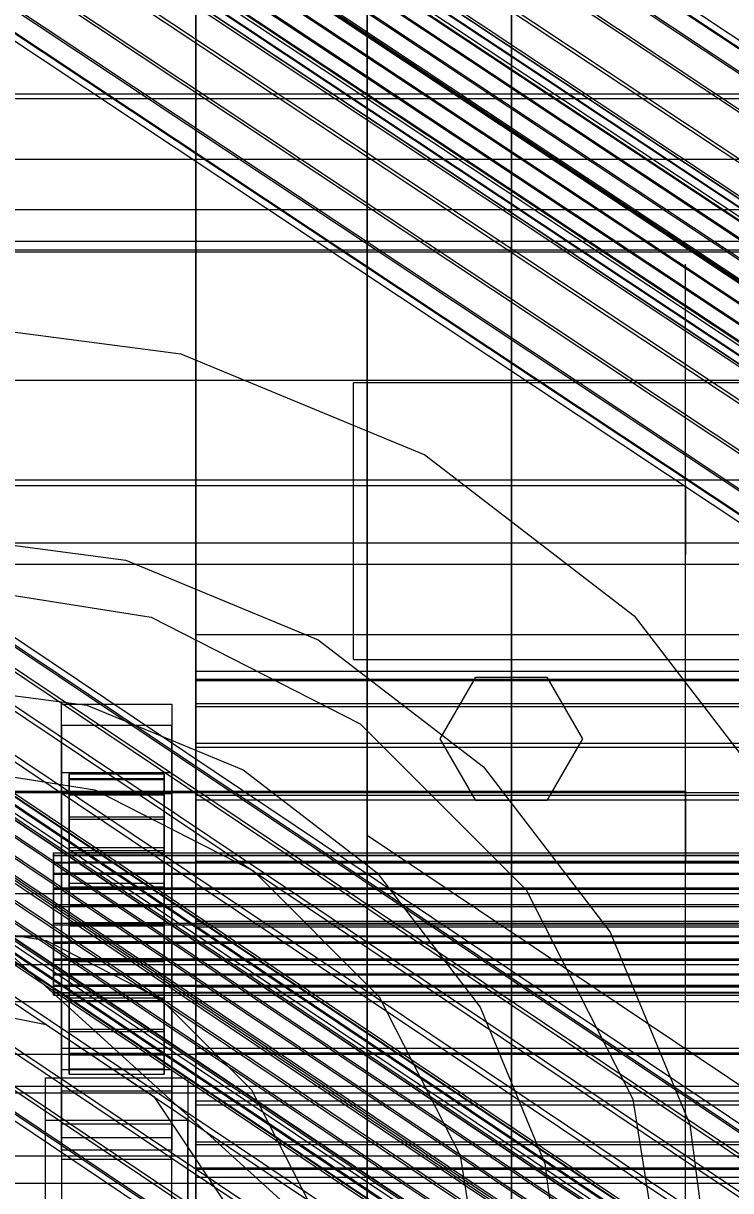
# Model space of a CAD drawing. Header units: millimetres. Extents: x -2500 to 58855, y -53268 to 6837.
# Drawn here: x -271.8 to -182.3, y -34232.2 to -34084.5 of the extents above; entities that cross this region are included whole.
import ezdxf

# ---------------------------------------------------------------- set-up
doc = ezdxf.new("R2010")
doc.units = ezdxf.units.MM
for name, color, linetype, lineweight in [('COTAS_O', 1, 'Continuous', 0), ('frontal_briquetadora', 7, 'Continuous', 0), ('frontal_C01', 7, 'Continuous', 0), ('frontal_C02', 7, 'Continuous', 0), ('frontal_C03', 7, 'Continuous', 0), ('frontal_mezcladora', 7, 'Continuous', 0), ('frontal_secador', 7, 'Continuous', 0)]:
    doc.layers.add(name, color=color, linetype=linetype, lineweight=lineweight)
doc.dimstyles.new('R19_100', dxfattribs={"dimtxt": 250, "dimasz": 150, "dimexe": 150, "dimexo": 80, "dimgap": 100, "dimtad": 1, "dimtih": 1, "dimtoh": 1, "dimdsep": 46, "dimcen": 0.09, "dimadec": 0, "dimazin": 0, "dimtfac": 1, "dimtdec": 4, "dimtofl": 0, "dimtmove": 0, "dimatfit": 3, "dimfxl": 1, "dimtolj": 1, "dimtzin": 0, "dimarcsym": 0})

# ---------------------------------------------------------------- blocks, each defined once
blk = doc.blocks.new('*D39')
at = {"layer": 'COTAS_O', "color": 0, "lineweight": -2, "transparency": 16777216}
for p, q in [((-1725, -34320), (-1725, -33550)), ((1725, -34320), (1725, -33550)), ((-1575, -33700), (1575, -33700))]:
    blk.add_line(p, q, dxfattribs=at)
at = {"layer": 'COTAS_O', "color": 0, "transparency": 16777216}
for points in [[(-1575, -33675), (-1575, -33725), (-1725, -33700)], [(1575, -33675), (1575, -33725), (1725, -33700)]]:
    blk.add_solid(points, dxfattribs=at)
at = {"layer": 'Defpoints', "color": 0, "transparency": 16777216}
for p in [(1725, -33700), (-1725, -34400), (1725, -34400)]:
    blk.add_point(p, dxfattribs=at)
blk = doc.blocks.new('*D42')
at = {"layer": 'COTAS_O', "color": 0, "lineweight": -2, "transparency": 16777216}
for p, q in [((-570, -33700), (200, -33700)), ((50, -34750), (50, -33850)), ((-570, -34900), (200, -34900))]:
    blk.add_line(p, q, dxfattribs=at)
at = {"layer": 'COTAS_O', "color": 0, "transparency": 16777216}
for points in [[(25, -33850), (75, -33850), (50, -33700)], [(25, -34750), (75, -34750), (50, -34900)]]:
    blk.add_solid(points, dxfattribs=at)
at = {"layer": 'Defpoints', "color": 0, "transparency": 16777216}
for p in [(-650, -33700), (50, -33700), (-650, -34900)]:
    blk.add_point(p, dxfattribs=at)
blk = doc.blocks.new('*D43')
at = {"layer": 'COTAS_O', "color": 0, "lineweight": -2, "transparency": 16777216}
for p, q in [((-650, -34820), (-650, -34050)), ((650, -34820), (650, -34050)), ((-500, -34200), (500, -34200))]:
    blk.add_line(p, q, dxfattribs=at)
at = {"layer": 'COTAS_O', "color": 0, "transparency": 16777216}
for points in [[(-500, -34175), (-500, -34225), (-650, -34200)], [(500, -34175), (500, -34225), (650, -34200)]]:
    blk.add_solid(points, dxfattribs=at)
at = {"layer": 'Defpoints', "color": 0, "transparency": 16777216}
for p in [(650, -34200), (-650, -34900), (650, -34900)]:
    blk.add_point(p, dxfattribs=at)

msp = doc.modelspace()

# ---------------------------------------------------------------- linework, layer by layer
at = {"layer": 'frontal_briquetadora'}
for p, q in [((-210, -34260), (-210, -33820)), ((-210, -34680), (-210, -33820)), ((-430, -34060), (-210, -34260)), ((-210, -34060), (-210, -34490)), ((-210, -34260), (-210, -34060)), ((-210, -34060), (-210, -34496)), ((-210, -34060), (-210, -34305)), ((-210, -34116.167), (-210, -34115)), ((-188, -34116.167), (-188, -34115)), ((-210, -34119.649), (-210, -34116.167)), ((-188, -34119.649), (-188, -34116.167)), ((-210, -34125.397), (-210, -34119.649)), ((-188, -34125.397), (-188, -34119.649)), ((-210, -34133.327), (-210, -34125.397)), ((-188, -34133.327), (-188, -34125.397)), ((-210, -34143.323), (-210, -34133.327)), ((-188, -34143.323), (-188, -34133.327)), ((-188, -34135.964), (-188, -34134.226)), ((-188, -34139.095), (-188, -34135.964)), ((-188, -34143), (-188, -34139.095)), ((-430, -34143), (-188, -34143)), ((-210, -34155.238), (-210, -34143.323)), ((-188, -34143), (-188, -34146.905)), ((-188, -34155.238), (-188, -34143.323)), ((-188, -34146.905), (-188, -34150.036)), ((-188, -34150.036), (-188, -34151.774)), ((-210, -34168.9), (-210, -34155.238)), ((-188, -34168.9), (-188, -34155.238)), ((-210, -34184.11), (-210, -34168.9)), ((-188, -34184.11), (-188, -34168.9)), ((-188, -34174.625), (-188, -34172.888)), ((-188, -34176.894), (-188, -34173.435)), ((-188, -34177.757), (-188, -34174.625)), ((-188, -34183.693), (-188, -34176.894)), ((-188, -34181.662), (-188, -34177.757)), ((-430, -34181.662), (-188, -34181.662)), ((-188, -34181.662), (-188, -34185.567)), ((-210, -34200.644), (-210, -34184.11)), ((-188, -34193.602), (-188, -34183.693)), ((-188, -34200.644), (-188, -34184.11)), ((-188, -34185.567), (-188, -34188.698)), ((-188, -34188.698), (-188, -34190.436)), ((-188, -34206.283), (-188, -34193.602)), ((-210, -34218.263), (-210, -34200.644)), ((-188, -34218.263), (-188, -34200.644)), ((-188, -34221.304), (-188, -34206.283)), ((-210, -34236.709), (-210, -34218.263)), ((-188, -34236.709), (-188, -34218.263)), ((-188, -34238.153), (-188, -34221.304))]:
    msp.add_line(p, q, dxfattribs=at)
at = {"layer": 'frontal_C01'}
for p, q in [((-250, -32680.37), (-250, -35735.764)), ((-250, -35740.498), (-250, -32685.104)), ((-332.629, -33987.137), (-148.32, -34109.469)), ((-331.181, -33987.13), (-146.872, -34109.461)), ((-334.938, -33988.584), (-150.629, -34110.916)), ((-330.692, -33988.563), (-146.383, -34110.895)), ((-355.53, -33990.995), (-141.731, -34132.899)), ((-355.017, -33990.992), (-141.218, -34132.897)), ((-337.95, -33991.373), (-153.641, -34113.705)), ((-331.197, -33991.34), (-146.887, -34113.671)), ((-357.415, -33992.496), (-143.617, -34134.4)), ((-356.348, -33991.508), (-142.549, -34133.412)), ((-355.022, -33992.484), (-141.224, -34134.388)), ((-354.844, -33991.5), (-141.045, -34133.405)), ((-358.659, -33993.892), (-144.861, -34135.796)), ((-355.541, -33993.876), (-141.742, -34135.781)), ((-146.196, -34137.505), (-359.995, -33995.601)), ((-356.363, -33995.583), (-142.565, -34137.487)), ((-341.461, -33995.313), (-157.152, -34117.645)), ((-332.659, -33995.27), (-148.35, -34117.601)), ((-361.332, -33997.506), (-147.533, -34139.411)), ((-357.434, -33997.487), (-143.635, -34139.391)), ((-362.578, -33999.478), (-148.779, -34141.382)), ((-358.68, -33999.459), (-144.881, -34141.363)), ((-160.922, -34122.468), (-345.231, -34000.136)), ((-334.981, -34000.085), (-150.672, -34122.417)), ((-363.648, -34001.382), (-149.85, -34143.286)), ((-360.017, -34001.364), (-146.218, -34143.268)), ((-364.471, -34003.088), (-150.672, -34144.993)), ((-361.352, -34003.073), (-147.554, -34144.977)), ((-364.989, -34004.481), (-151.191, -34146.385)), ((-362.596, -34004.469), (-148.798, -34146.373)), ((-365.168, -34005.465), (-151.369, -34147.369)), ((-364.995, -34005.973), (-151.196, -34147.877)), ((-364.482, -34005.97), (-150.683, -34147.874)), ((-363.664, -34005.457), (-149.865, -34147.362)), ((-349.002, -34005.514), (-164.693, -34127.845)), ((-338.003, -34005.459), (-153.694, -34127.79)), ((-352.519, -34011.079), (-168.21, -34133.41)), ((-341.52, -34011.024), (-157.211, -34133.355)), ((-355.541, -34016.452), (-171.232, -34138.784)), ((-345.291, -34016.401), (-160.982, -34138.733)), ((-357.863, -34021.268), (-173.554, -34143.6)), ((-349.061, -34021.224), (-164.752, -34143.556)), ((-359.326, -34025.198), (-175.016, -34147.53)), ((-352.572, -34025.165), (-168.263, -34147.496)), ((-359.83, -34027.975), (-175.521, -34150.306)), ((-355.584, -34027.953), (-171.275, -34150.285)), ((-359.341, -34029.408), (-175.032, -34151.739)), ((-357.893, -34029.401), (-173.584, -34151.732)), ((-228.298, -34050.821), (-228.298, -34363.008)), ((-228.298, -34368.695), (-228.298, -34056.508)), ((-228.298, -34056.508), (-130, -34121.752)), ((-450, -34181.845), (450, -34181.845)), ((450, -34194.652), (-450, -34194.652)), ((-425, -34203.618), (425, -34203.618)), ((450, -34215.002), (-450, -34215.002)), ((425, -34214.987), (-425, -34214.987)), ((425, -34219.883), (-425, -34219.883)), ((-450, -34227.809), (450, -34227.809)), ((-425, -34231.251), (425, -34231.251))]:
    msp.add_line(p, q, dxfattribs=at)
at = {"layer": 'frontal_C02'}
for p, q in [((-250, -32976.99), (-250, -35767.535)), ((-250, -35772.314), (-250, -32981.769)), ((-228.298, -33902.474), (-228.298, -34187.295)), ((-228.298, -34193.036), (-228.298, -33908.215)), ((-332.629, -34123.403), (-148.32, -34246.887)), ((-331.181, -34123.206), (-146.872, -34246.69)), ((-334.938, -34125.027), (-150.629, -34248.511)), ((-330.692, -34124.45), (-146.383, -34247.934)), ((-355.53, -34127.044), (-141.731, -34270.286)), ((-355.017, -34126.974), (-141.218, -34270.216)), ((-331.197, -34127.049), (-146.887, -34250.533)), ((-357.415, -34128.661), (-143.617, -34271.903)), ((-356.348, -34127.62), (-142.549, -34270.861)), ((-355.022, -34128.336), (-141.224, -34271.577)), ((-354.844, -34127.415), (-141.045, -34270.657)), ((-337.95, -34127.967), (-153.641, -34251.451)), ((-358.659, -34130.099), (-144.861, -34273.34)), ((-355.541, -34129.675), (-141.742, -34272.916)), ((-356.363, -34131.34), (-142.565, -34274.581)), ((-332.659, -34130.826), (-148.35, -34254.31)), ((-146.196, -34275.075), (-359.995, -34131.833)), ((-341.461, -34132.023), (-157.152, -34255.507)), ((-361.332, -34133.747), (-147.533, -34276.989)), ((-357.434, -34133.217), (-143.635, -34276.459)), ((-362.578, -34135.71), (-148.779, -34278.952)), ((-358.68, -34135.18), (-144.881, -34278.422)), ((-334.981, -34135.525), (-150.672, -34259.009)), ((-363.648, -34137.588), (-149.85, -34280.829)), ((-360.017, -34137.094), (-146.218, -34280.336)), ((-160.922, -34260.403), (-345.231, -34136.919)), ((-361.352, -34138.829), (-147.554, -34282.07)), ((-364.471, -34139.253), (-150.672, -34282.494)), ((-362.596, -34140.266), (-148.798, -34283.508)), ((-365.168, -34141.512), (-151.369, -34284.754)), ((-364.995, -34141.953), (-151.196, -34285.194)), ((-364.989, -34140.591), (-151.191, -34283.833)), ((-364.482, -34141.883), (-150.683, -34285.125)), ((-363.664, -34141.308), (-149.865, -34284.549)), ((-338.003, -34140.825), (-153.694, -34264.309)), ((-349.002, -34142.321), (-164.693, -34265.805)), ((-341.52, -34146.364), (-157.211, -34269.848)), ((-352.519, -34147.86), (-168.21, -34271.344)), ((-345.291, -34151.766), (-160.982, -34275.25)), ((-355.541, -34153.16), (-171.232, -34276.644)), ((-349.061, -34156.662), (-164.752, -34280.146)), ((-357.863, -34157.859), (-173.554, -34281.342)), ((-352.572, -34160.718), (-168.263, -34284.202)), ((-359.326, -34161.636), (-175.016, -34285.12)), ((-355.584, -34163.658), (-171.275, -34287.142)), ((-359.83, -34164.235), (-175.521, -34287.719)), ((-359.341, -34165.479), (-175.032, -34288.963)), ((-357.893, -34165.282), (-173.584, -34288.766)), ((-130, -34253.153), (-228.298, -34187.295)), ((-228.298, -34187.295), (-228.298, -34472.116)), ((-228.298, -34187.295), (-228.298, -34193.036)), ((-228.298, -34477.858), (-228.298, -34193.036)), ((-228.298, -34193.036), (-130, -34258.894))]:
    msp.add_line(p, q, dxfattribs=at)
at = {"layer": 'frontal_C03'}
for p, q in [((-250, -32596.305), (-250, -35246.305)), ((-250, -35251.121), (-250, -32601.121)), ((-250, -34161.89), (-250, -33897.967)), ((-250, -34167.668), (-250, -33903.745)), ((-250, -34425.813), (-250, -34161.89)), ((0, -34161.89), (-250, -34161.89)), ((-250, -34161.89), (-250, -34167.668)), ((-250, -34167.668), (-250, -34166.488)), ((-250, -34166.488), (-250, -34167.488)), ((-250, -34166.488), (250, -34166.488)), ((-250, -34167.488), (-250, -34170.601)), ((-250, -34167.488), (250, -34167.488)), ((-250, -34431.591), (-250, -34167.668)), ((-250, -34167.668), (0, -34167.668)), ((-250, -34170.949), (-250, -34167.668)), ((-250, -34167.668), (250, -34167.668)), ((-267, -34173.373), (-267, -34170.68)), ((-267, -34170.68), (-253, -34170.68)), ((-267, -34216.907), (-267, -34170.68)), ((-253, -34170.68), (-253, -34173.373)), ((-253, -34170.68), (-253, -34216.907)), ((-250, -34170.601), (-250, -34175.614)), ((-250, -34170.601), (250, -34170.601)), ((-250, -34176.106), (-250, -34170.949)), ((-250, -34170.949), (250, -34170.949)), ((-253, -34173.373), (-267, -34173.373)), ((-267, -34173.373), (-267, -34219.6)), ((-253, -34219.6), (-253, -34173.373)), ((-250, -34175.614), (-250, -34182.185)), ((-250, -34175.614), (250, -34175.614)), ((-250, -34182.788), (-250, -34176.106)), ((-250, -34176.106), (250, -34176.106)), ((-267, -34181.991), (-267, -34179.298)), ((-267, -34179.298), (-253, -34179.298)), ((-267, -34225.525), (-267, -34179.298)), ((-266, -34189.486), (-266, -34179.487)), ((-266, -34179.487), (-266, -34180.081)), ((-266, -34179.487), (-254, -34179.487)), ((-266, -34180.188), (-266, -34179.487)), ((-266, -34189.768), (-266, -34180.081)), ((-266, -34180.081), (-266, -34181.929)), ((-266, -34180.081), (-254, -34180.081)), ((-266, -34189.818), (-266, -34180.188)), ((-266, -34180.188), (-254, -34180.188)), ((-266, -34182.136), (-266, -34180.188)), ((-254, -34180.081), (-254, -34179.487)), ((-254, -34179.487), (-254, -34189.486)), ((-254, -34179.487), (-254, -34180.188)), ((-254, -34181.929), (-254, -34180.081)), ((-254, -34180.081), (-254, -34189.768)), ((-254, -34180.188), (-254, -34189.818)), ((-254, -34180.188), (-254, -34182.136)), ((-253, -34179.298), (-253, -34181.991)), ((-253, -34179.298), (-253, -34225.525)), ((-253, -34181.991), (-267, -34181.991)), ((-267, -34181.991), (-267, -34228.218)), ((-266, -34190.643), (-266, -34181.929)), ((-266, -34181.929), (-266, -34184.906)), ((-266, -34181.929), (-254, -34181.929)), ((-266, -34190.741), (-266, -34182.136)), ((-266, -34182.136), (-254, -34182.136)), ((-266, -34185.198), (-266, -34182.136)), ((-254, -34184.906), (-254, -34181.929)), ((-254, -34181.929), (-254, -34190.643)), ((-254, -34182.136), (-254, -34190.741)), ((-254, -34182.136), (-254, -34185.198)), ((-253, -34228.218), (-253, -34181.991)), ((-250, -34182.185), (-250, -34189.868)), ((-250, -34182.185), (250, -34182.185)), ((-250, -34190.54), (-250, -34182.788)), ((-250, -34182.788), (250, -34182.788)), ((-266, -34192.053), (-266, -34184.906)), ((-266, -34184.906), (-266, -34188.808)), ((-266, -34184.906), (-254, -34184.906)), ((-266, -34192.192), (-266, -34185.198)), ((-266, -34185.198), (-254, -34185.198)), ((-266, -34189.165), (-266, -34185.198)), ((-254, -34188.808), (-254, -34184.906)), ((-254, -34184.906), (-254, -34192.053)), ((-254, -34185.198), (-254, -34192.192)), ((-254, -34185.198), (-254, -34189.165)), ((-266, -34193.901), (-266, -34188.808)), ((-266, -34188.808), (-266, -34193.369)), ((-266, -34188.808), (-254, -34188.808)), ((-266, -34194.071), (-266, -34189.165)), ((-266, -34189.165), (-254, -34189.165)), ((-266, -34193.768), (-266, -34189.165)), ((-254, -34193.369), (-254, -34188.808)), ((-254, -34188.808), (-254, -34193.901)), ((-254, -34189.165), (-254, -34194.071)), ((-254, -34189.165), (-254, -34193.768)), ((-268, -34189.818), (-268, -34189.486)), ((-268, -34189.486), (-268, -34189.768)), ((-268, -34189.486), (268, -34189.486)), ((-268, -34189.768), (-268, -34190.643)), ((-268, -34189.768), (268, -34189.768)), ((-268, -34190.741), (-268, -34189.818)), ((-268, -34189.818), (268, -34189.818)), ((-268, -34190.643), (-268, -34192.053)), ((-268, -34190.643), (268, -34190.643)), ((-268, -34192.192), (-268, -34190.741)), ((-268, -34190.741), (268, -34190.741)), ((-266, -34189.768), (-266, -34189.486)), ((-254, -34189.486), (-266, -34189.486)), ((-266, -34189.486), (-266, -34189.818)), ((-266, -34190.643), (-266, -34189.768)), ((-254, -34189.768), (-266, -34189.768)), ((-254, -34189.818), (-266, -34189.818)), ((-266, -34189.818), (-266, -34190.741)), ((-266, -34192.053), (-266, -34190.643)), ((-254, -34190.643), (-266, -34190.643)), ((-254, -34190.741), (-266, -34190.741)), ((-266, -34190.741), (-266, -34192.192)), ((-254, -34189.486), (-254, -34189.768)), ((-254, -34189.818), (-254, -34189.486)), ((-254, -34189.768), (-254, -34190.643)), ((-254, -34190.741), (-254, -34189.818)), ((-254, -34190.643), (-254, -34192.053)), ((-254, -34192.192), (-254, -34190.741)), ((-250, -34189.868), (-250, -34198.138)), ((250, -34189.868), (-250, -34189.868)), ((-250, -34198.834), (-250, -34190.54)), ((-250, -34190.54), (250, -34190.54)), ((-268, -34192.053), (-268, -34193.901)), ((-268, -34192.053), (268, -34192.053)), ((-268, -34194.071), (-268, -34192.192)), ((-268, -34192.192), (268, -34192.192)), ((-266, -34193.901), (-266, -34192.053)), ((-254, -34192.053), (-266, -34192.053)), ((-254, -34192.192), (-266, -34192.192)), ((-266, -34192.192), (-266, -34194.071)), ((-254, -34192.053), (-254, -34193.901)), ((-254, -34194.071), (-254, -34192.192)), ((-266, -34193.369), (-266, -34196.062)), ((-254, -34193.369), (-266, -34193.369)), ((-266, -34193.369), (-266, -34198.279)), ((-254, -34196.062), (-254, -34193.369)), ((-254, -34198.279), (-254, -34193.369)), ((-268, -34193.901), (-268, -34196.062)), ((-268, -34193.901), (268, -34193.901)), ((-268, -34196.251), (-268, -34194.071)), ((-268, -34194.071), (268, -34194.071)), ((-266, -34196.251), (-266, -34193.768)), ((-266, -34193.768), (-254, -34193.768)), ((-266, -34198.693), (-266, -34193.768)), ((-266, -34196.062), (-266, -34193.901)), ((-254, -34193.901), (-266, -34193.901)), ((-254, -34194.071), (-266, -34194.071)), ((-266, -34194.071), (-266, -34196.251)), ((-254, -34193.768), (-254, -34196.251)), ((-254, -34193.768), (-254, -34198.693)), ((-254, -34193.901), (-254, -34196.062)), ((-254, -34196.251), (-254, -34194.071)), ((-268, -34196.062), (-268, -34198.388)), ((268, -34196.062), (-268, -34196.062)), ((-268, -34198.584), (-268, -34196.251)), ((-268, -34196.251), (268, -34196.251)), ((-266, -34196.062), (-254, -34196.062)), ((-266, -34198.388), (-266, -34196.062)), ((-254, -34196.251), (-266, -34196.251)), ((-266, -34196.251), (-266, -34198.584)), ((-254, -34196.062), (-254, -34198.388)), ((-254, -34198.584), (-254, -34196.251)), ((-268, -34198.388), (-268, -34200.721)), ((-268, -34198.388), (268, -34198.388)), ((-268, -34200.91), (-268, -34198.584)), ((-268, -34198.584), (268, -34198.584)), ((-266, -34198.388), (-266, -34198.279)), ((-266, -34198.279), (-266, -34203.204)), ((-266, -34198.279), (-254, -34198.279)), ((-266, -34200.721), (-266, -34198.388)), ((-254, -34198.388), (-266, -34198.388)), ((-266, -34198.584), (-266, -34198.693)), ((-254, -34198.584), (-266, -34198.584)), ((-266, -34198.584), (-266, -34200.91)), ((-266, -34198.693), (-254, -34198.693)), ((-266, -34203.603), (-266, -34198.693)), ((-254, -34203.204), (-254, -34198.279)), ((-254, -34198.279), (-254, -34198.388)), ((-254, -34198.388), (-254, -34200.721)), ((-254, -34198.693), (-254, -34198.584)), ((-254, -34200.91), (-254, -34198.584)), ((-254, -34198.693), (-254, -34203.603)), ((-250, -34198.138), (-250, -34206.431)), ((-250, -34198.138), (250, -34198.138)), ((-250, -34207.104), (-250, -34198.834)), ((-250, -34198.834), (250, -34198.834)), ((-268, -34200.721), (-268, -34202.901)), ((-268, -34200.721), (268, -34200.721)), ((-268, -34203.07), (-268, -34200.91)), ((-268, -34200.91), (268, -34200.91)), ((-266, -34202.901), (-266, -34200.721)), ((-266, -34200.721), (-266, -34203.204)), ((-254, -34200.721), (-266, -34200.721)), ((-266, -34200.91), (-266, -34203.603)), ((-254, -34200.91), (-266, -34200.91)), ((-266, -34200.91), (-266, -34203.07)), ((-254, -34203.204), (-254, -34200.721)), ((-254, -34200.721), (-254, -34202.901)), ((-254, -34203.603), (-254, -34200.91)), ((-254, -34203.07), (-254, -34200.91)), ((-268, -34202.901), (-268, -34204.78)), ((-268, -34202.901), (268, -34202.901)), ((-268, -34204.919), (-268, -34203.07)), ((-268, -34203.07), (268, -34203.07)), ((-266, -34204.78), (-266, -34202.901)), ((-266, -34202.901), (-266, -34207.806)), ((-254, -34202.901), (-266, -34202.901)), ((-266, -34203.07), (-266, -34208.164)), ((-254, -34203.07), (-266, -34203.07)), ((-266, -34203.07), (-266, -34204.919)), ((-266, -34203.204), (-266, -34207.806)), ((-266, -34203.204), (-254, -34203.204)), ((-266, -34203.603), (-254, -34203.603)), ((-266, -34208.164), (-266, -34203.603)), ((-254, -34207.806), (-254, -34202.901)), ((-254, -34202.901), (-254, -34204.78)), ((-254, -34208.164), (-254, -34203.07)), ((-254, -34204.919), (-254, -34203.07)), ((-254, -34207.806), (-254, -34203.204)), ((-254, -34203.603), (-254, -34208.164)), ((-268, -34204.78), (-268, -34206.231)), ((-268, -34204.78), (268, -34204.78)), ((-268, -34206.329), (-268, -34204.919)), ((-268, -34204.919), (268, -34204.919)), ((-266, -34206.231), (-266, -34204.78)), ((-266, -34204.78), (-266, -34211.774)), ((-254, -34204.78), (-266, -34204.78)), ((-266, -34204.919), (-266, -34212.066)), ((-254, -34204.919), (-266, -34204.919)), ((-266, -34204.919), (-266, -34206.329)), ((-254, -34211.774), (-254, -34204.78)), ((-254, -34204.78), (-254, -34206.231)), ((-254, -34212.066), (-254, -34204.919)), ((-254, -34206.329), (-254, -34204.919)), ((-268, -34206.231), (-268, -34207.153)), ((-268, -34206.231), (268, -34206.231)), ((-268, -34207.204), (-268, -34206.329)), ((-268, -34206.329), (268, -34206.329)), ((-266, -34207.153), (-266, -34206.231)), ((-266, -34206.231), (-266, -34214.836)), ((-254, -34206.231), (-266, -34206.231)), ((-266, -34206.329), (-266, -34215.043)), ((-254, -34206.329), (-266, -34206.329)), ((-266, -34206.329), (-266, -34207.204)), ((-254, -34214.836), (-254, -34206.231)), ((-254, -34206.231), (-254, -34207.153)), ((-254, -34215.043), (-254, -34206.329)), ((-254, -34207.204), (-254, -34206.329)), ((-250, -34206.431), (-250, -34214.184)), ((-250, -34206.431), (250, -34206.431)), ((-450, -34208.261), (450, -34208.261)), ((-268, -34207.153), (-268, -34207.485)), ((-268, -34207.153), (268, -34207.153)), ((-268, -34207.485), (-268, -34207.204)), ((-268, -34207.204), (268, -34207.204)), ((-268, -34207.485), (268, -34207.485)), ((-266, -34207.485), (-266, -34207.153)), ((-266, -34207.153), (-266, -34216.784)), ((-254, -34207.153), (-266, -34207.153)), ((-266, -34207.204), (-266, -34216.891)), ((-254, -34207.204), (-266, -34207.204)), ((-266, -34207.204), (-266, -34207.485)), ((-266, -34207.485), (-266, -34217.485)), ((-254, -34207.485), (-266, -34207.485)), ((-266, -34207.806), (-266, -34211.774)), ((-266, -34207.806), (-254, -34207.806)), ((-266, -34208.164), (-254, -34208.164)), ((-266, -34212.066), (-266, -34208.164)), ((-254, -34216.784), (-254, -34207.153)), ((-254, -34207.153), (-254, -34207.485)), ((-254, -34216.891), (-254, -34207.204)), ((-254, -34207.485), (-254, -34207.204)), ((-254, -34217.485), (-254, -34207.485)), ((-254, -34211.774), (-254, -34207.806)), ((-254, -34208.164), (-254, -34212.066)), ((-250, -34214.786), (-250, -34207.104)), ((-250, -34207.104), (250, -34207.104)), ((-266, -34211.774), (-266, -34214.836)), ((-266, -34211.774), (-254, -34211.774)), ((-266, -34212.066), (-254, -34212.066)), ((-266, -34215.043), (-266, -34212.066)), ((-254, -34214.836), (-254, -34211.774)), ((-254, -34212.066), (-254, -34215.043)), ((-267, -34227.1), (-267, -34214.173)), ((-267, -34214.173), (-253, -34214.173)), ((-267, -34223.803), (-267, -34214.173)), ((-253, -34214.173), (-253, -34227.1)), ((-253, -34214.173), (-253, -34223.803)), ((-250, -34214.184), (-250, -34220.866)), ((-250, -34214.184), (250, -34214.184)), ((-266, -34214.836), (-266, -34216.784)), ((-266, -34214.836), (-254, -34214.836)), ((-266, -34215.043), (-254, -34215.043)), ((-266, -34216.891), (-266, -34215.043)), ((-254, -34216.784), (-254, -34214.836)), ((-254, -34215.043), (-254, -34216.891)), ((-250, -34221.358), (-250, -34214.786)), ((-250, -34214.786), (250, -34214.786)), ((-253, -34216.907), (-267, -34216.907)), ((-267, -34216.907), (-267, -34219.6)), ((-266, -34216.784), (-266, -34217.485)), ((-266, -34216.784), (-254, -34216.784)), ((-266, -34216.891), (-254, -34216.891)), ((-266, -34217.485), (-266, -34216.891)), ((-254, -34217.485), (-254, -34216.784)), ((-254, -34216.891), (-254, -34217.485)), ((-253, -34219.6), (-253, -34216.907)), ((-269, -34223.329), (-269, -34217.943)), ((-269, -34217.943), (-251, -34217.943)), ((-269, -34252.613), (-269, -34217.943)), ((-266, -34217.485), (-254, -34217.485)), ((-251, -34217.943), (-251, -34223.329)), ((-251, -34217.943), (-251, -34252.613)), ((450, -34219.033), (-450, -34219.033)), ((-267, -34219.6), (-253, -34219.6)), ((-250, -34220.866), (-250, -34226.023)), ((-250, -34220.866), (250, -34220.866)), ((-250, -34226.371), (-250, -34221.358)), ((-250, -34221.358), (250, -34221.358)), ((-251, -34223.329), (-269, -34223.329)), ((-269, -34257.999), (-269, -34223.329)), ((-253, -34223.803), (-267, -34223.803)), ((-267, -34223.803), (-267, -34236.73)), ((-253, -34236.73), (-253, -34223.803)), ((-251, -34257.999), (-251, -34223.329)), ((-253, -34225.525), (-267, -34225.525)), ((-267, -34225.525), (-267, -34228.218)), ((-253, -34228.218), (-253, -34225.525)), ((-250, -34226.023), (-250, -34229.304)), ((-250, -34226.023), (250, -34226.023)), ((-253, -34227.1), (-267, -34227.1)), ((-267, -34227.1), (-267, -34236.73)), ((-253, -34236.73), (-253, -34227.1)), ((-250, -34229.484), (-250, -34226.371)), ((-250, -34226.371), (250, -34226.371)), ((-267, -34228.218), (-253, -34228.218)), ((-250, -34229.304), (-250, -34230.484)), ((-250, -34229.304), (250, -34229.304)), ((-250, -34230.484), (-250, -34229.484)), ((-250, -34229.484), (250, -34229.484)), ((-250, -34230.484), (250, -34230.484))]:
    msp.add_line(p, q, dxfattribs=at)
at = {"layer": 'frontal_mezcladora'}
for p, q in [((-285, -34122), (-251.871, -34126.361)), ((-251.871, -34126.361), (-221, -34139.149)), ((-221, -34139.149), (-194.49, -34159.49)), ((-285, -34149), (-258.859, -34152.441)), ((-258.859, -34152.441), (-234.5, -34162.531)), ((-285, -34155), (-255.643, -34159.65)), ((-255.643, -34159.65), (-229.16, -34173.143)), ((-194.49, -34159.49), (-174.149, -34186)), ((-234.5, -34162.531), (-213.582, -34178.582)), ((-285, -34168), (-263.777, -34170.794)), ((-219.047, -34175.047), (-214.547, -34167.252)), ((-214.547, -34167.252), (-205.547, -34167.252)), ((-205.547, -34167.252), (-201.047, -34175.047)), ((-263.777, -34170.794), (-244, -34178.986)), ((-229.16, -34173.143), (-208.143, -34194.16)), ((-214.547, -34182.841), (-219.047, -34175.047)), ((-201.047, -34175.047), (-205.547, -34182.841)), ((-285, -34178), (-262.751, -34181.524)), ((-213.582, -34178.582), (-197.531, -34199.5)), ((-244, -34178.986), (-227.017, -34192.017)), ((-262.751, -34181.524), (-242.679, -34191.751)), ((-205.547, -34182.841), (-214.547, -34182.841)), ((-242.679, -34191.751), (-226.751, -34207.679)), ((-227.017, -34192.017), (-213.986, -34209)), ((-208.143, -34194.16), (-194.65, -34220.643)), ((-285, -34198), (-268.931, -34200.545)), ((-197.531, -34199.5), (-187.441, -34223.859)), ((-268.931, -34200.545), (-254.435, -34207.931)), ((-285, -34208), (-268.927, -34211.197)), ((-254.435, -34207.931), (-242.931, -34219.435)), ((-226.751, -34207.679), (-216.524, -34227.751)), ((-213.986, -34209), (-205.794, -34228.777)), ((-268.927, -34211.197), (-255.302, -34220.302)), ((-242.931, -34219.435), (-235.545, -34233.931)), ((-255.302, -34220.302), (-246.197, -34233.927)), ((-194.65, -34220.643), (-190, -34250)), ((-187.441, -34223.859), (-184, -34250)), ((-216.524, -34227.751), (-213, -34250)), ((-205.794, -34228.777), (-203, -34250))]:
    msp.add_line(p, q, dxfattribs=at)
at = {"layer": 'frontal_secador'}
for p, q in [((1360, -34093.5), (-1360, -34093.5)), ((1250, -34094.076), (-1250, -34094.076)), ((1360, -34101.784), (-1360, -34101.784)), ((1360, -34108.141), (-1360, -34108.141)), ((1360, -34112.137), (-1360, -34112.137)), ((1360, -34113.5), (-1360, -34113.5)), ((1250, -34113.25), (-1250, -34113.25)), ((1250, -34129.715), (-1250, -34129.715)), ((-230, -34130), (230, -34130)), ((-230, -34165), (-230, -34130)), ((1250, -34142.349), (-1250, -34142.349)), ((1250, -34150.291), (-1250, -34150.291)), ((1250, -34153), (-1250, -34153)), ((-230, -34165), (230, -34165))]:
    msp.add_line(p, q, dxfattribs=at)

# ---------------------------------------------------------------- dimensions: what is measured, and where the dimension line sits
at = {"layer": 'COTAS_O'}
for p1, p2, distance, picture, middle in [((-1725, -34400), (1725, -34400), 700, '*D39', (0, -33700)), ((-650, -34900), (-650, -33700), -700, '*D42', (50, -34300)), ((-650, -34900), (650, -34900), 700, '*D43', (0, -34200))]:
    dim = msp.add_aligned_dim(p1=p1, p2=p2, distance=distance, text='<> O', dimstyle='R19_100', dxfattribs=at)
    dim.commit()
    dim.dimension.update_dxf_attribs({"geometry": picture, "text_midpoint": middle})

doc.saveas('drawing.dxf')
